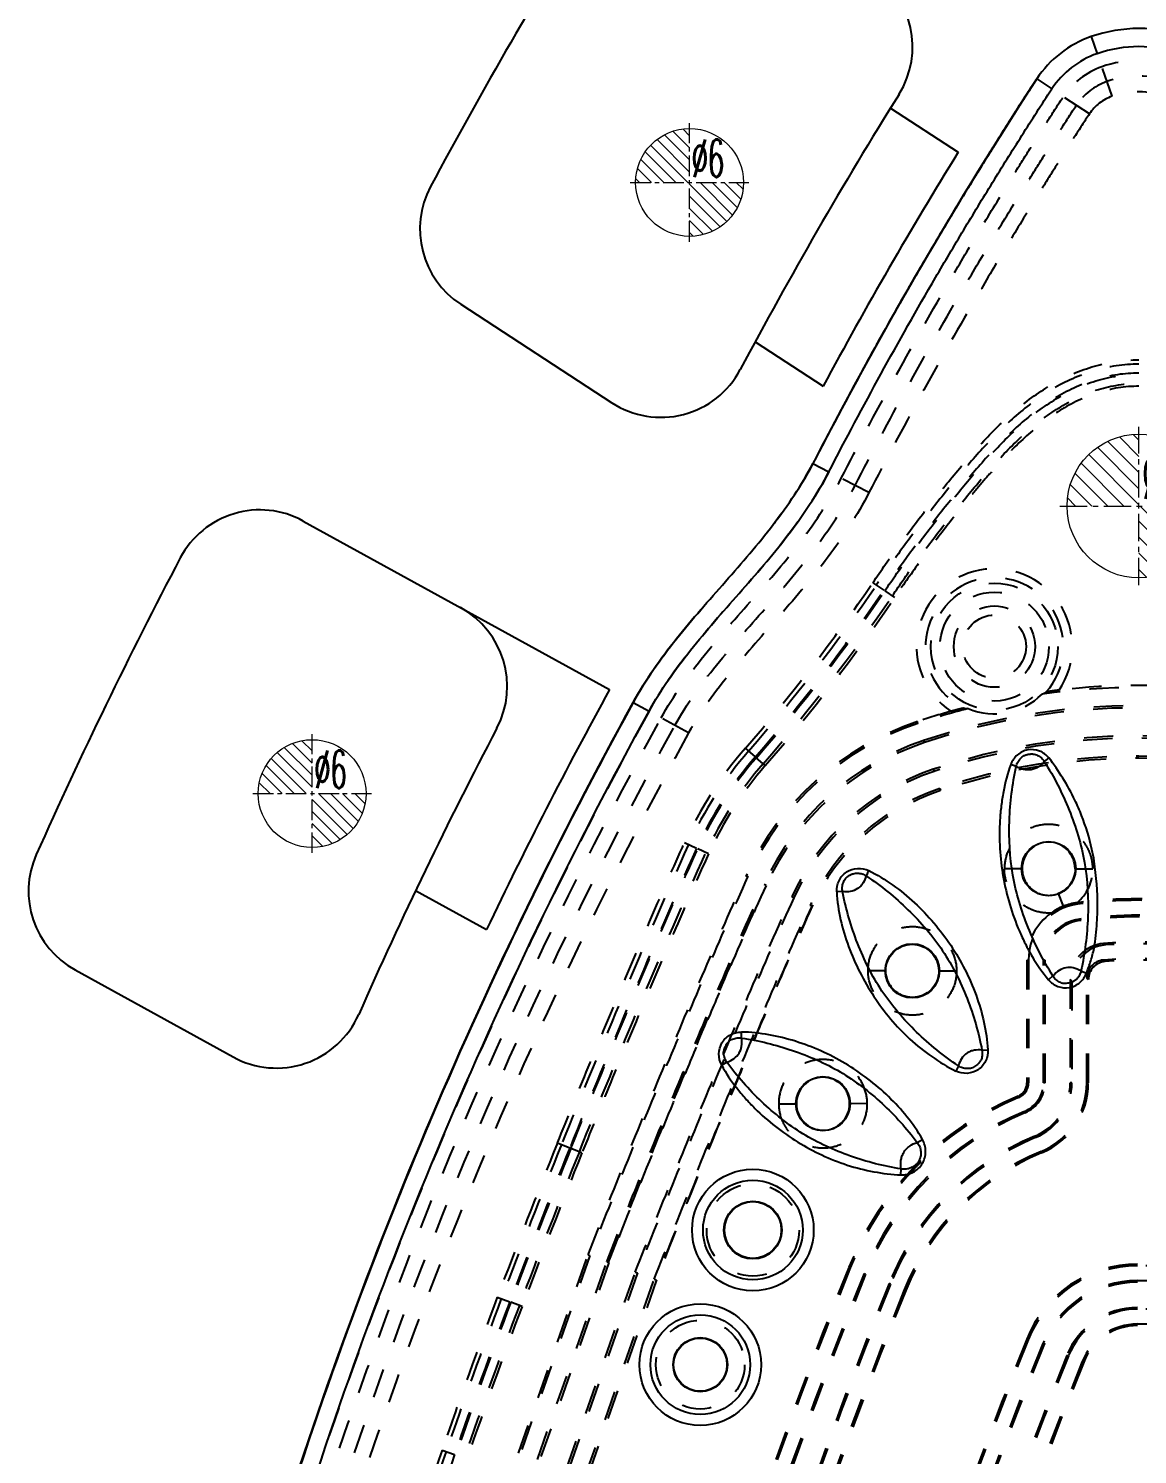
# Model space of a CAD drawing. Header units: millimetres. Extents: x 629 to 2024, y -4394 to 1386.
# Drawn here: x 1148 to 1209.7, y -380 to -300.7 of the extents above; entities that cross this region are included whole.
import ezdxf

# ---------------------------------------------------------------- set-up
doc = ezdxf.new("R2010")
doc.units = ezdxf.units.MM
doc.header["$LTSCALE"] = 16.335
doc.linetypes.add('CENTER', pattern=[0.6, 0.375, -0.075, 0.075, -0.075])
doc.linetypes.add('HIDDEN', pattern=[0.2, 0.1, -0.1])
doc.layers.get('0').update_dxf_attribs({"linetype": 'CONTINUOUS'})
doc.layers.add('DEFAULT_2', color=8, linetype='HIDDEN')
doc.layers.add('epin', color=13, linetype='CONTINUOUS', lineweight=9)
doc.styles.add('TXT05', font='txt.shx', dxfattribs={"width": 0.5, "bigfont": 'gbcbig.shx'})

# ---------------------------------------------------------------- blocks, each defined once
blk = doc.blocks.new('epin_ejp_6')
at = {"layer": 'epin'}
h = blk.add_hatch(dxfattribs=at)
h.set_pattern_fill('_ANSI31', color=123, scale=0.15, angle=90, style=0)
h.set_pattern_definition([(135, (735.3002, 266.8078), (-0.3367596, -0.3367596), [])])
h.paths.add_polyline_path([(0, 3, 0.414214), (-3, 0), (0, 0)])
h.paths.add_polyline_path([(3, 0), (0, 0), (0, -3, 0.414214)])
at = {"layer": 'epin', "color": 1, "linetype": 'CENTER', "ltscale": 0.186593}
for p, q in [((0, -3.3), (0, 3.3)), ((-3.3, 0), (3.3, 0))]:
    blk.add_line(p, q, dxfattribs=at)
at = {"layer": 'epin'}
blk.add_circle((0, 0), 3, dxfattribs=at)
at = {"layer": 'epin', "color": 6, "style": 'TXT05', "width": 0.5}
blk.add_text('%%c6', height=2.1, dxfattribs=at).set_placement((0.12, 0.3))
blk = doc.blocks.new('epin_ejp_8')
at = {"layer": 'epin'}
h = blk.add_hatch(dxfattribs=at)
h.set_pattern_fill('_ANSI31', color=123, scale=0.2, angle=90, style=0)
h.set_pattern_definition([(135, (-705.7219, 490.0809), (-0.4490128, -0.4490128), [])])
h.paths.add_polyline_path([(0, 4, 0.414214), (-4, 0), (0, 0)])
h.paths.add_polyline_path([(4, 0), (0, 0), (0, -4, 0.414214)])
at = {"layer": 'epin', "color": 1, "linetype": 'CENTER', "ltscale": 0.248791}
for p, q in [((0, -4.4), (0, 4.4)), ((-4.4, 0), (4.4, 0))]:
    blk.add_line(p, q, dxfattribs=at)
at = {"layer": 'epin'}
blk.add_circle((0, 0), 4, dxfattribs=at)
at = {"layer": 'epin', "color": 6, "style": 'TXT05', "width": 0.5}
blk.add_text('%%c8', height=2.8, dxfattribs=at).set_placement((0.16, 0.4))
blk = doc.blocks.new('2')
at = {"layer": 'epin'}
for name, p in [('epin_ejp_6', (1184.806, -309.225)), ('epin_ejp_8', (1209.806, -327.225)), ('epin_ejp_6', (1163.806, -343.225))]:
    blk.add_blockref(name, p, dxfattribs=at)

msp = doc.modelspace()

# ---------------------------------------------------------------- linework, layer by layer
at = {"color": 7, "linetype": 'Continuous'}
for p, q in [((1207.146, -301.113), (1207.478, -302.061)), ((1204.12, -303.464), (1204.957, -304.021)), ((1194.934, -318.743), (1194.916, -318.775)), ((1191.661, -324.865), (1192.554, -325.327)), ((1181.666, -338.159), (1182.548, -338.642)), ((1202.981, -341.717), (1202.675, -341.604)), ((1204.792, -341.233), (1204.542, -341.443)), ((1203.311, -347.405), (1203.274, -347.405)), ((1206.252, -347.405), (1206.289, -347.405)), ((1193.32, -348.68), (1192.992, -348.698)), ((1195.723, -353.087), (1195.689, -353.087)), ((1198.67, -353.087), (1198.704, -353.087)), ((1205.021, -353.367), (1204.771, -353.577)), ((1206.582, -353.094), (1206.888, -353.207)), ((1187.697, -356.826), (1187.7, -356.493)), ((1201.073, -357.494), (1201.402, -357.477)), ((1186.884, -358.175), (1186.591, -358.333)), ((1199.761, -358.367), (1199.618, -358.663)), ((1190.749, -360.477), (1190.72, -360.477)), ((1193.705, -360.477), (1193.735, -360.477)), ((1197.466, -362.627), (1197.758, -362.462)), ((1196.564, -364.443), (1196.574, -364.108))]:
    msp.add_line(p, q, dxfattribs=at)
for p, q in [((1195.98, -305.088), (1199.751, -307.546)), ((1172.07, -315.999), (1180.481, -321.48)), ((1188.455, -318.088), (1192.238, -320.554)), ((1163.307, -328.059), (1180.352, -337.436)), ((1169.56, -348.619), (1173.51, -350.792)), ((1150.618, -353.036), (1159.412, -357.874))]:
    msp.add_line(p, q)
for centre, radius in [((1204.781, -347.405), 1.508), ((1197.197, -353.087), 1.508), ((1192.227, -360.477), 1.508), ((1188.326, -367.507), 3.383), ((1188.326, -367.507), 2.773), ((1188.326, -367.507), 1.608), ((1188.326, -367.507), 1.581), ((1185.4, -374.996), 3.383), ((1185.4, -374.996), 2.773), ((1185.4, -374.996), 1.508), ((1185.4, -374.996), 1.482)]:
    msp.add_circle(centre, radius, dxfattribs=at)
for centre, radius, start, end in [((1410.243, -437.789), 272.028, 147.98168, 151.84998), ((1192.215, -301.674), 5, 328.02343, 56.90878), ((1410.243, -437.789), 246.028, 146.90878, 152.5953), ((1410.243, -437.789), 252.028, 148.02343, 152.04273), ((1410.243, -437.789), 247.528, 148.25253, 151.73018), ((1174.8, -311.81), 5, 151.84998, 236.90878), ((1183.211, -317.291), 5, 236.90878, 332.04273), ((1160.897, -332.44), 5, 61.18495, 152.22961), ((1403.555, -460.219), 279.245, 152.22961, 155.9958), ((1169.66, -337.261), 5, 332.26915, 61.18495), ((1403.555, -460.219), 254.745, 151.18495, 154.56061), ((1403.555, -460.219), 253.245, 151.18495, 162.80144), ((1403.555, -460.219), 259.245, 152.26915, 156.17831), ((1153.028, -348.655), 5, 155.9958, 241.18495), ((1161.822, -353.493), 5, 241.18495, 336.17831)]:
    msp.add_arc(centre, radius, start, end)
for centre, radius, start, end in [((1209.806, -308.7), 8.04, 70.67469, 109.32531), ((1209.141, -306.803), 6.03, 109.32531, 146.38018), ((1209.141, -306.803), 5.025, 109.32531, 146.38018), ((1209.806, -308.7), 7.035, 70.67469, 109.32531), ((1423.538, -445.991), 261.646, 148.21564, 149.14314), ((1419.658, -443.629), 257.104, 148.20765, 149.15154), ((1409.033, -437.256), 244.714, 149.15707, 149.5397), ((1408.583, -436.99), 244.191, 149.15647, 149.53992), ((1403.853, -434.207), 238.704, 149.53985, 151.07963), ((1404.093, -434.355), 238.986, 149.53878, 150.30288), ((1403.752, -434.155), 238.59, 149.53211, 150.29859), ((1402.956, -433.699), 237.673, 150.30442, 151.0823), ((1403.702, -434.124), 238.531, 150.44936, 151.07163), ((1403.613, -434.074), 238.429, 150.29887, 150.44933), ((1417.149, -441.458), 253.848, 151.09833, 152.65778), ((1412.895, -439.186), 249.025, 151.08311, 152.67275), ((1412.827, -439.148), 248.948, 151.08396, 152.67328), ((1410.338, -463.608), 260.823, 151.25086, 155.0683), ((1401.327, -459.474), 250.907, 156.75626, 158.96001), ((1396.706, -457.714), 245.962, 158.95608, 162.88711)]:
    msp.add_arc(centre, radius, start, end, dxfattribs=at)
for points, knots in [([(1201.129, -308.176), (1201.564, -307.474), (1202.276, -306.336), (1203.273, -304.77), (1203.83, -303.9), (1204.12, -303.464)], [0, 0, 0, 0, 0.444625, 0.722312, 1, 1, 1, 1]), ([(1204.12, -303.464), (1203.892, -303.807), (1202.857, -305.415), (1201.873, -306.975), (1201.129, -308.176)], [0, 0, 0, 0, 0.216188, 1, 1, 1, 1]), ([(1204.12, -303.464), (1203.83, -303.9), (1203.273, -304.77), (1202.277, -306.336), (1201.565, -307.473), (1201.13, -308.175)], [0, 0, 0, 0, 0.277723, 0.555446, 1, 1, 1, 1]), ([(1192.554, -325.327), (1193.499, -323.501), (1195.429, -319.871), (1197.959, -315.398), (1200.052, -311.859), (1201.388, -309.664), (1202.472, -307.917), (1203.292, -306.612), (1204.119, -305.312), (1204.673, -304.448), (1204.957, -304.021)], [0, 0, 0, 0, 0.250041, 0.500056, 0.62507, 0.750093, 0.812606, 0.875128, 0.937653, 1, 1, 1, 1]), ([(1182.548, -338.642), (1183.207, -337.441), (1184.817, -335.185), (1187.574, -332.083), (1190.327, -328.921), (1191.906, -326.578), (1192.554, -325.327)], [0, 0, 0, 0, 0.246346, 0.495335, 0.746587, 1, 1, 1, 1]), ([(1185.427, -332.998), (1184.969, -333.528), (1183.609, -335.143), (1182.36, -336.895), (1181.666, -338.159)], [0, 0, 0, 0, 0.333161, 1, 1, 1, 1]), ([(1162.594, -385.634), (1165.1, -377.492), (1170.976, -361.46), (1178.451, -346.113), (1182.548, -338.642)], [0, 0, 0, 0, 0.499978, 1, 1, 1, 1]), ([(1204.792, -341.233), (1204.653, -341.068), (1204.285, -340.807), (1203.613, -340.731), (1203.006, -341.032), (1202.749, -341.402), (1202.675, -341.604)], [0, 0, 0, 0, 0.250167, 0.500073, 0.749967, 1, 1, 1, 1]), ([(1202.981, -341.717), (1202.997, -341.633), (1203.053, -341.467), (1203.186, -341.296), (1203.313, -341.181), (1203.403, -341.121), (1203.481, -341.084), (1203.542, -341.064), (1203.603, -341.046), (1203.644, -341.032), (1203.665, -341.028)], [0, 0, 0, 0, 0.249508, 0.499238, 0.624504, 0.749988, 0.812543, 0.874937, 0.937506, 1, 1, 1, 1]), ([(1203.665, -341.028), (1203.686, -341.024), (1203.729, -341.025), (1203.793, -341.019), (1203.857, -341.018), (1203.943, -341.026), (1204.048, -341.052), (1204.206, -341.117), (1204.39, -341.233), (1204.499, -341.369), (1204.542, -341.443)], [0, 0, 0, 0, 0.062495, 0.125062, 0.187448, 0.25001, 0.375494, 0.500756, 0.750496, 1, 1, 1, 1]), ([(1202.675, -341.604), (1202.493, -342.098), (1202.292, -342.867), (1202.136, -343.91), (1202.041, -344.96), (1202.04, -346.28), (1202.223, -347.853), (1202.585, -349.395), (1203.035, -350.636), (1203.48, -351.592), (1203.982, -352.519), (1204.432, -353.175), (1204.771, -353.577)], [0, 0, 0, 0, 0.124892, 0.187535, 0.250101, 0.37502, 0.500001, 0.624981, 0.749899, 0.812465, 0.875108, 1, 1, 1, 1]), ([(1205.021, -353.367), (1204.477, -352.515), (1203.561, -350.699), (1202.661, -347.777), (1202.515, -344.722), (1202.76, -342.703), (1202.981, -341.717)], [0, 0, 0, 0, 0.24994, 0.500001, 0.75006, 1, 1, 1, 1]), ([(1204.542, -341.443), (1204.449, -341.551), (1204.29, -341.703), (1204.034, -341.844), (1203.749, -341.927), (1203.373, -341.907), (1203.105, -341.787), (1202.981, -341.717)], [0, 0, 0, 0, 0.246065, 0.372484, 0.500618, 0.75394, 1, 1, 1, 1]), ([(1204.542, -341.443), (1205.085, -342.296), (1206.001, -344.111), (1206.902, -347.034), (1207.048, -350.089), (1206.803, -352.107), (1206.582, -353.094)], [0, 0, 0, 0, 0.24994, 0.500002, 0.750059, 1, 1, 1, 1]), ([(1206.613, -344.437), (1206.502, -344.15), (1206.193, -343.443), (1205.598, -342.362), (1205.071, -341.601), (1204.792, -341.233)], [0, 0, 0, 0, 0.250029, 0.625012, 1, 1, 1, 1]), ([(1207.315, -346.984), (1207.281, -346.766), (1207.119, -345.899), (1206.852, -345.054), (1206.613, -344.437)], [0, 0, 0, 0, 0.250158, 1, 1, 1, 1]), ([(1206.252, -347.405), (1206.252, -347.213), (1206.175, -346.826), (1205.849, -346.334), (1205.359, -346.003), (1204.78, -345.885), (1204.2, -346.001), (1203.711, -346.332), (1203.385, -346.825), (1203.31, -347.213), (1203.311, -347.405)], [0, 0, 0, 0, 0.124985, 0.249932, 0.374913, 0.49992, 0.624908, 0.749909, 0.874932, 1, 1, 1, 1]), ([(1192.992, -348.698), (1192.981, -348.484), (1193.07, -348.046), (1193.502, -347.532), (1194.144, -347.331), (1194.583, -347.418), (1194.775, -347.511)], [0, 0, 0, 0, 0.250044, 0.500068, 0.750051, 1, 1, 1, 1]), ([(1203.311, -347.405), (1203.311, -347.642), (1203.429, -348.122), (1203.918, -348.674), (1204.607, -348.936), (1205.098, -348.872), (1205.319, -348.785)], [0, 0, 0, 0, 0.250014, 0.499972, 0.749901, 1, 1, 1, 1]), ([(1206.252, -347.405), (1206.253, -347.552), (1206.209, -347.848), (1206.017, -348.252), (1205.714, -348.582), (1205.455, -348.732), (1205.319, -348.786)], [0, 0, 0, 0, 0.249963, 0.499987, 0.750012, 1, 1, 1, 1]), ([(1207.47, -350.399), (1207.491, -350.114), (1207.534, -348.973), (1207.437, -347.831), (1207.315, -346.984)], [0, 0, 0, 0, 0.250148, 1, 1, 1, 1]), ([(1193.32, -348.68), (1193.311, -348.639), (1193.3, -348.554), (1193.296, -348.426), (1193.315, -348.299), (1193.359, -348.179), (1193.412, -348.063), (1193.479, -347.954), (1193.556, -347.879), (1193.619, -347.822), (1193.652, -347.794), (1193.671, -347.784)], [0, 0, 0, 0, 0.124896, 0.250135, 0.374798, 0.500009, 0.624998, 0.74995, 0.874886, 0.937457, 1, 1, 1, 1]), ([(1194.632, -347.807), (1194.591, -347.943), (1194.506, -348.144), (1194.33, -348.375), (1194.103, -348.564), (1193.754, -348.697), (1193.461, -348.695), (1193.32, -348.68)], [0, 0, 0, 0, 0.245992, 0.372431, 0.500614, 0.754014, 1, 1, 1, 1]), ([(1193.671, -347.784), (1193.689, -347.774), (1193.728, -347.757), (1193.784, -347.726), (1193.841, -347.698), (1193.922, -347.672), (1194.027, -347.653), (1194.197, -347.648), (1194.409, -347.68), (1194.563, -347.759), (1194.632, -347.807)], [0, 0, 0, 0, 0.062481, 0.125017, 0.18742, 0.249982, 0.375462, 0.500775, 0.750449, 1, 1, 1, 1]), ([(1194.775, -347.511), (1194.763, -347.536), (1194.715, -347.635), (1194.667, -347.733), (1194.632, -347.807)], [0, 0, 0, 0, 0.25438, 1, 1, 1, 1]), ([(1194.632, -347.807), (1195.463, -348.355), (1197.015, -349.621), (1198.99, -351.895), (1200.324, -354.595), (1200.89, -356.516), (1201.073, -357.494)], [0, 0, 0, 0, 0.249938, 0.5, 0.75006, 1, 1, 1, 1]), ([(1194.775, -347.511), (1195.241, -347.739), (1196.133, -348.282), (1197.741, -349.601), (1199.434, -351.601), (1200.86, -354.391), (1201.332, -356.443), (1201.402, -357.477)], [0, 0, 0, 0, 0.125106, 0.250417, 0.500283, 0.750181, 1, 1, 1, 1]), ([(1192.992, -348.698), (1193.015, -349.216), (1193.169, -350.25), (1193.624, -351.744), (1194.255, -353.173), (1195.035, -354.524), (1195.966, -355.779), (1197.402, -357.282), (1198.695, -358.19), (1199.618, -358.663)], [0, 0, 0, 0, 0.12499, 0.250166, 0.375189, 0.500261, 0.625306, 0.750382, 1, 1, 1, 1]), ([(1199.761, -358.367), (1198.93, -357.819), (1197.378, -356.553), (1195.403, -354.28), (1194.069, -351.58), (1193.503, -349.659), (1193.32, -348.68)], [0, 0, 0, 0, 0.249938, 0.499997, 0.75006, 1, 1, 1, 1]), ([(1206.888, -353.207), (1206.973, -352.982), (1207.14, -352.531), (1207.319, -351.832), (1207.418, -351.117), (1207.451, -350.638), (1207.47, -350.399)], [0, 0, 0, 0, 0.250005, 0.499998, 0.750002, 1, 1, 1, 1]), ([(1195.723, -353.087), (1195.722, -352.895), (1195.795, -352.507), (1196.121, -352.014), (1196.612, -351.684), (1197.192, -351.571), (1197.77, -351.688), (1198.18, -351.964), (1198.425, -352.263), (1198.609, -352.603), (1198.669, -352.895), (1198.67, -353.087)], [0, 0, 0, 0, 0.12493, 0.249836, 0.374704, 0.499633, 0.624542, 0.749473, 0.812222, 0.87501, 1, 1, 1, 1]), ([(1206.582, -353.094), (1206.447, -353.018), (1206.176, -352.901), (1205.74, -352.881), (1205.337, -353.048), (1205.122, -353.25), (1205.021, -353.367)], [0, 0, 0, 0, 0.267416, 0.499999, 0.732584, 1, 1, 1, 1]), ([(1198.67, -353.087), (1198.672, -353.279), (1198.598, -353.668), (1198.272, -354.16), (1197.782, -354.49), (1197.202, -354.604), (1196.623, -354.486), (1196.213, -354.211), (1195.968, -353.912), (1195.784, -353.571), (1195.724, -353.279), (1195.723, -353.087)], [0, 0, 0, 0, 0.124928, 0.249834, 0.374702, 0.499631, 0.624539, 0.749473, 0.812221, 0.875009, 1, 1, 1, 1]), ([(1204.771, -353.577), (1204.843, -353.658), (1205.003, -353.808), (1205.386, -354.016), (1205.95, -354.079), (1206.458, -353.827), (1206.749, -353.503), (1206.849, -353.308), (1206.888, -353.207)], [0, 0, 0, 0, 0.125574, 0.251057, 0.500053, 0.748994, 0.874469, 1, 1, 1, 1]), ([(1206.582, -353.094), (1206.565, -353.178), (1206.518, -353.3), (1206.431, -353.449), (1206.366, -353.535), (1206.301, -353.592), (1206.246, -353.625), (1206.19, -353.656), (1206.136, -353.691), (1206.079, -353.722), (1205.998, -353.75), (1205.892, -353.766), (1205.765, -353.786), (1205.636, -353.797), (1205.508, -353.768), (1205.394, -353.709), (1205.283, -353.644), (1205.176, -353.573), (1205.087, -353.478), (1205.041, -353.405), (1205.021, -353.367)], [0, 0, 0, 0, 0.124554, 0.187875, 0.250691, 0.281627, 0.312713, 0.344116, 0.375524, 0.406615, 0.437587, 0.500351, 0.562731, 0.625403, 0.687492, 0.750125, 0.812503, 0.874963, 0.937381, 1, 1, 1, 1]), ([(1186.591, -358.333), (1186.49, -358.144), (1186.381, -357.708), (1186.555, -357.058), (1186.97, -356.674), (1187.375, -356.519), (1187.592, -356.494), (1187.7, -356.493)], [0, 0, 0, 0, 0.249563, 0.499024, 0.748494, 0.874258, 1, 1, 1, 1]), ([(1186.884, -358.175), (1186.833, -358.107), (1186.773, -357.992), (1186.719, -357.831), (1186.696, -357.726), (1186.696, -357.641), (1186.707, -357.578), (1186.721, -357.516), (1186.732, -357.453), (1186.746, -357.391), (1186.777, -357.312), (1186.833, -357.222), (1186.901, -357.114), (1186.977, -357.011), (1187.081, -356.934), (1187.199, -356.886), (1187.32, -356.845), (1187.443, -356.81), (1187.571, -356.805), (1187.655, -356.817), (1187.697, -356.826)], [0, 0, 0, 0, 0.124549, 0.187845, 0.250714, 0.281664, 0.312731, 0.344123, 0.375527, 0.40666, 0.437653, 0.500343, 0.562734, 0.625388, 0.687507, 0.750121, 0.812505, 0.874962, 0.937388, 1, 1, 1, 1]), ([(1186.884, -358.175), (1187.028, -358.122), (1187.29, -357.994), (1187.588, -357.68), (1187.727, -357.27), (1187.718, -356.978), (1187.697, -356.826)], [0, 0, 0, 0, 0.266984, 0.499999, 0.733015, 1, 1, 1, 1]), ([(1187.697, -356.826), (1188.658, -356.965), (1190.554, -357.434), (1193.247, -358.607), (1195.57, -360.405), (1196.887, -361.848), (1197.466, -362.627)], [0, 0, 0, 0, 0.249933, 0.5, 0.750055, 1, 1, 1, 1]), ([(1197.758, -362.462), (1197.509, -362.021), (1196.927, -361.184), (1195.895, -360.063), (1194.74, -359.069), (1193.477, -358.217), (1192.124, -357.515), (1190.698, -356.977), (1189.22, -356.607), (1188.206, -356.498), (1187.7, -356.493)], [0, 0, 0, 0, 0.124917, 0.250077, 0.375018, 0.500004, 0.624988, 0.749924, 0.875093, 1, 1, 1, 1]), ([(1201.402, -357.477), (1201.413, -357.69), (1201.324, -358.129), (1200.891, -358.643), (1200.249, -358.843), (1199.81, -358.756), (1199.618, -358.663)], [0, 0, 0, 0, 0.250048, 0.500064, 0.750055, 1, 1, 1, 1]), ([(1201.073, -357.494), (1200.932, -357.48), (1200.714, -357.48), (1200.433, -357.554), (1200.17, -357.69), (1199.913, -357.961), (1199.802, -358.231), (1199.761, -358.367)], [0, 0, 0, 0, 0.245986, 0.372428, 0.500613, 0.754012, 1, 1, 1, 1]), ([(1201.073, -357.494), (1201.09, -357.577), (1201.095, -357.706), (1201.075, -357.875), (1201.051, -357.98), (1201.014, -358.057), (1200.978, -358.109), (1200.938, -358.159), (1200.901, -358.211), (1200.863, -358.262), (1200.801, -358.32), (1200.71, -358.377), (1200.604, -358.446), (1200.491, -358.507), (1200.364, -358.532), (1200.236, -358.525), (1200.11, -358.511), (1199.984, -358.49), (1199.866, -358.44), (1199.795, -358.393), (1199.761, -358.367)], [0, 0, 0, 0, 0.124532, 0.187852, 0.25075, 0.281689, 0.312741, 0.344134, 0.375556, 0.406687, 0.437642, 0.500354, 0.562745, 0.62539, 0.687511, 0.750124, 0.812506, 0.874961, 0.937386, 1, 1, 1, 1]), ([(1186.591, -358.333), (1186.828, -358.78), (1187.256, -359.415), (1187.91, -360.19), (1188.607, -360.927), (1189.559, -361.768), (1190.811, -362.635), (1192.154, -363.356), (1193.571, -363.919), (1195.049, -364.294), (1196.058, -364.414), (1196.564, -364.443)], [0, 0, 0, 0, 0.124888, 0.187536, 0.250094, 0.375001, 0.499959, 0.625002, 0.749994, 0.87502, 1, 1, 1, 1]), ([(1196.574, -364.108), (1195.614, -363.959), (1193.724, -363.466), (1191.049, -362.253), (1188.755, -360.418), (1187.455, -358.96), (1186.884, -358.175)], [0, 0, 0, 0, 0.249943, 0.5, 0.750067, 1, 1, 1, 1]), ([(1193.705, -360.477), (1193.704, -360.285), (1193.644, -359.993), (1193.459, -359.654), (1193.212, -359.356), (1192.801, -359.082), (1192.222, -358.966), (1191.642, -359.079), (1191.15, -359.406), (1190.822, -359.897), (1190.747, -360.285), (1190.749, -360.477)], [0, 0, 0, 0, 0.124933, 0.187705, 0.250465, 0.375454, 0.500411, 0.625268, 0.75013, 0.875035, 1, 1, 1, 1]), ([(1190.749, -360.477), (1190.75, -360.669), (1190.81, -360.961), (1190.995, -361.301), (1191.242, -361.599), (1191.653, -361.872), (1192.231, -361.989), (1192.811, -361.876), (1193.304, -361.549), (1193.632, -361.058), (1193.707, -360.669), (1193.705, -360.477)], [0, 0, 0, 0, 0.124925, 0.187697, 0.250431, 0.375339, 0.500295, 0.62522, 0.750131, 0.875046, 1, 1, 1, 1]), ([(1196.564, -364.443), (1196.797, -364.45), (1197.272, -364.339), (1197.814, -363.846), (1197.997, -363.136), (1197.873, -362.664), (1197.758, -362.462)], [0, 0, 0, 0, 0.250067, 0.499977, 0.749955, 1, 1, 1, 1]), ([(1196.574, -364.108), (1196.552, -363.954), (1196.543, -363.715), (1196.611, -363.404), (1196.747, -363.111), (1197.03, -362.816), (1197.32, -362.679), (1197.466, -362.627)], [0, 0, 0, 0, 0.245833, 0.372322, 0.500619, 0.754172, 1, 1, 1, 1]), ([(1197.466, -362.627), (1197.495, -362.664), (1197.547, -362.742), (1197.613, -362.867), (1197.654, -363.003), (1197.668, -363.143), (1197.671, -363.284), (1197.658, -363.401), (1197.631, -363.491), (1197.606, -363.557), (1197.578, -363.621), (1197.559, -363.666), (1197.544, -363.684)], [0, 0, 0, 0, 0.124913, 0.250122, 0.374829, 0.499996, 0.624963, 0.749916, 0.812454, 0.874914, 0.937458, 1, 1, 1, 1]), ([(1197.544, -363.684), (1197.534, -363.704), (1197.505, -363.742), (1197.448, -363.816), (1197.334, -363.936), (1197.168, -364.028), (1196.994, -364.097), (1196.855, -364.125), (1196.714, -364.126), (1196.62, -364.116), (1196.574, -364.108)], [0, 0, 0, 0, 0.062573, 0.125169, 0.250196, 0.499653, 0.624846, 0.749717, 0.874975, 1, 1, 1, 1])]:
    msp.add_open_spline(points, degree=3, knots=knots, dxfattribs=at)
for points in [[(1181.666, -338.159), (1182.36, -336.894), (1184.029, -334.558), (1186.819, -331.42), (1189.529, -328.306), (1191.045, -326.054), (1191.661, -324.865)], [(1161.633, -385.339), (1164.15, -377.16), (1170.049, -361.066), (1177.553, -345.66), (1181.666, -338.159)]]:
    msp.add_open_spline(points, degree=3, dxfattribs=at)
at = {"layer": 'DEFAULT_2', "color": 8, "linetype": 'HIDDEN'}
for p, q in [((1208.31, -304.432), (1207.734, -302.789)), ((1207.049, -305.412), (1205.6, -304.448)), ((1194.785, -326.482), (1193.239, -325.682)), ((1189.556, -328.134), (1189.521, -328.179)), ((1194.996, -331.496), (1195.608, -331.913)), ((1195.664, -331.951), (1196.211, -332.323)), ((1184.751, -339.85), (1183.224, -339.013)), ((1197.51, -339.32), (1197.477, -339.221)), ((1197.868, -340.39), (1197.829, -340.273)), ((1188.468, -341.187), (1187.909, -340.702)), ((1189.018, -341.665), (1188.519, -341.232)), ((1198.365, -341.872), (1198.404, -341.989)), ((1198.723, -342.942), (1198.762, -343.058)), ((1185.199, -346.27), (1184.525, -345.963)), ((1185.862, -346.573), (1185.261, -346.299)), ((1206.289, -347.405), (1207.24, -347.403)), ((1188.035, -347.864), (1187.939, -347.82)), ((1189.062, -348.33), (1188.95, -348.279)), ((1190.597, -349.028), (1190.486, -348.977)), ((1205.319, -348.786), (1205.598, -349.492)), ((1191.624, -349.494), (1191.512, -349.443)), ((1206.5, -350.203), (1206.511, -350.29)), ((1203.575, -352.483), (1203.663, -352.483)), ((1203.575, -352.483), (1203.575, -359.314)), ((1203.663, -352.483), (1203.663, -359.314)), ((1204.493, -352.483), (1204.58, -352.483)), ((1204.493, -359.314), (1204.493, -352.483)), ((1204.58, -359.314), (1204.58, -352.483)), ((1207.825, -352.487), (1207.916, -352.568)), ((1195.723, -353.087), (1194.736, -353.094)), ((1198.67, -353.087), (1199.658, -353.08)), ((1206.075, -353.649), (1205.987, -353.568)), ((1205.987, -353.568), (1205.987, -359.314)), ((1206.075, -353.65), (1206.075, -359.314)), ((1206.992, -353.569), (1206.905, -353.488)), ((1206.905, -359.314), (1206.905, -353.488)), ((1206.992, -359.314), (1206.992, -353.569)), ((1203.663, -359.314), (1203.575, -359.314)), ((1204.58, -359.314), (1204.493, -359.314)), ((1206.075, -359.314), (1205.987, -359.314)), ((1206.992, -359.314), (1206.905, -359.314)), ((1203.114, -360.137), (1203.08, -360.056)), ((1189.762, -360.484), (1190.749, -360.477)), ((1194.692, -360.471), (1193.705, -360.477)), ((1203.432, -360.903), (1203.466, -360.984)), ((1204.04, -362.365), (1204.006, -362.283)), ((1177.457, -362.659), (1178.143, -362.936)), ((1178.82, -363.208), (1178.206, -362.961)), ((1204.358, -363.13), (1204.392, -363.211)), ((1172.05, -389.168), (1179.163, -368.881)), ((1179.163, -368.882), (1179.262, -368.916)), ((1179.262, -368.917), (1172.15, -389.201)), ((1173.105, -389.513), (1180.205, -369.266)), ((1180.32, -369.308), (1173.222, -389.552)), ((1180.204, -369.267), (1180.303, -369.302)), ((1180.303, -369.302), (1180.32, -369.308)), ((1193.746, -369.614), (1193.665, -369.581)), ((1211.817, -369.491), (1209.724, -369.491)), ((1174.708, -390.038), (1181.786, -369.851)), ((1181.902, -369.893), (1174.825, -390.076)), ((1175.78, -390.388), (1182.844, -370.242)), ((1182.96, -370.284), (1175.897, -390.427)), ((1181.786, -369.852), (1181.902, -369.892)), ((1182.844, -370.243), (1182.943, -370.278)), ((1182.943, -370.278), (1182.96, -370.284)), ((1194.515, -369.925), (1194.597, -369.957)), ((1195.982, -370.517), (1195.901, -370.484)), ((1209.724, -370.321), (1211.817, -370.321)), ((1174.109, -371.233), (1174.802, -371.494)), ((1196.752, -370.828), (1196.833, -370.861)), ((1175.484, -371.751), (1174.866, -371.518)), ((1211.817, -371.903), (1209.724, -371.903)), ((1209.724, -372.733), (1211.817, -372.733)), ((1203.643, -373.61), (1203.562, -373.577)), ((1204.412, -373.92), (1204.494, -373.952)), ((1205.881, -374.51), (1205.799, -374.477)), ((1206.65, -374.82), (1206.732, -374.852)), ((1171.032, -379.752), (1171.732, -379.992))]:
    msp.add_line(p, q, dxfattribs=at)
for centre, radius in [((1201.766, -335.046), 3.534), ((1201.766, -335.046), 3.032), ((1201.766, -335.046), 2.261), ((1201.766, -335.046), 1.759), ((1188.326, -367.507), 2.569), ((1185.4, -374.996), 2.469)]:
    msp.add_circle(centre, radius, dxfattribs=at)
for centre, radius, start, end in [((1209.141, -306.803), 4.253, 109.32531, 146.38087), ((1209.806, -308.7), 6.263, 70.67469, 109.32531), ((1209.141, -306.803), 3.383, 109.32531, 146.38127), ((1209.806, -308.7), 5.393, 70.67469, 109.32531), ((1209.141, -306.803), 2.513, 109.32531, 146.38018), ((1209.806, -308.7), 4.522, 70.67469, 109.32531), ((1418.048, -442.651), 255.22, 148.20369, 149.19345), ((1408.556, -436.979), 244.162, 149.19591, 149.53241), ((1201.766, -335.046), 4.336, 326.07584, 236.11576), ((1113.357, -275.976), 98.729, 319.03533, 325.78127), ((1201.766, -335.046), 3.834, 318.78783, 243.40377), ((1113.357, -275.976), 98.968, 319.03533, 325.78127), ((1113.357, -275.976), 99.469, 319.03533, 325.78127), ((1113.357, -275.976), 99.538, 319.03533, 325.78127), ((1113.357, -275.976), 100.04, 319.03533, 325.78127), ((1113.357, -275.976), 100.198, 319.03533, 325.78127), ((1201.766, -335.046), 3.746, 247.16557, 315.02603), ((1209.806, -376.042), 38.726, 81.99901, 98.00099), ((1200.467, -329.777), 8.847, 296.51043, 298.22022), ((1209.806, -376.042), 38.831, 83.43146, 96.56854), ((1209.806, -376.042), 38.831, 105.62306, 108.51331), ((1209.806, -376.042), 38.726, 104.19061, 108.51331), ((1209.806, -376.042), 37.721, 71.48706, 108.51331), ((1209.806, -376.042), 37.598, 71.48706, 108.51331), ((1200.989, -329.574), 8.949, 263.97796, 265.66831), ((1202.584, -354.473), 16.085, 108.51331, 155.56827), ((1202.584, -354.473), 15.979, 108.51331, 155.56827), ((1202.584, -354.473), 14.975, 108.51331, 155.56827), ((1209.806, -376.042), 36.035, 71.48706, 108.51331), ((1209.806, -376.042), 35.912, 71.48706, 108.51331), ((1204.424, -355.04), 21.871, 139.03533, 155.4787), ((1204.424, -355.04), 21.632, 139.03533, 155.4787), ((1202.584, -354.473), 14.852, 108.51331, 155.56827), ((1204.424, -355.04), 21.131, 139.03533, 155.4787), ((1204.424, -355.04), 21.062, 139.03533, 155.4787), ((1204.424, -355.04), 20.56, 139.03533, 155.4787), ((1204.424, -355.04), 20.401, 139.03533, 155.4787), ((1202.584, -354.473), 13.288, 108.51331, 155.56827), ((1209.806, -376.042), 34.907, 71.48706, 108.51331), ((1209.806, -376.042), 34.784, 71.48706, 108.51331), ((1202.584, -354.473), 13.165, 108.51331, 155.56827), ((1202.584, -354.473), 12.161, 108.51331, 155.56827), ((1202.584, -354.473), 12.038, 108.51331, 155.56827), ((1203.321, -550.289), 202.884, 90.00279, 90.2816), ((1204.768, -347.409), 2.472, 310.26741, 0.14238), ((1206.791, -352.483), 3.128, 97.29284, 180), ((1206.744, -352.365), 3.093, 97.03302, 126.23419), ((1209.806, -376.042), 26.967, 82.6692, 97.33067), ((1209.806, -376.042), 26.88, 82.70716, 97.29284), ((1206.791, -352.483), 3.216, 125.67, 180), ((1206.791, -352.483), 2.299, 97.29284, 180), ((1206.791, -352.483), 2.211, 97.29284, 180), ((1209.806, -376.042), 26.05, 82.70716, 97.29284), ((1209.806, -376.042), 25.962, 82.70716, 97.29284), ((1207.996, -353.568), 2.009, 94.59711, 180.00827), ((1208.084, -353.649), 2.009, 94.39052, 180.00835), ((1209.806, -376.042), 24.555, 85.39497, 94.60503), ((1209.806, -376.042), 24.468, 85.60147, 94.39853), ((1207.909, -353.488), 1.004, 94.79934, 180.00951), ((1207.997, -353.569), 1.004, 94.59427, 180.00961), ((1209.806, -376.042), 23.638, 85.19137, 94.80863), ((1209.806, -376.042), 23.55, 85.39634, 94.60366), ((1202.771, -359.314), 0.804, 292.57182, 360), ((1202.771, -359.314), 0.892, 292.57182, 0), ((1202.771, -359.314), 1.721, 292.57182, 0), ((1202.771, -359.314), 1.809, 292.57182, 360), ((1202.771, -359.314), 3.216, 292.57182, 360), ((1202.771, -359.314), 3.304, 292.57182, 0), ((1202.771, -359.314), 4.133, 292.57182, 0), ((1202.771, -359.314), 4.221, 292.57182, 360), ((1209.724, -376.04), 17.31, 112.57182, 158.08924), ((1209.724, -376.04), 17.222, 112.57182, 158.08974), ((1209.724, -376.04), 16.393, 112.57182, 158.09464), ((1209.724, -376.04), 16.305, 112.57182, 158.09518), ((1209.724, -376.04), 14.898, 112.57182, 158.10449), ((1209.724, -376.04), 14.81, 112.57182, 158.10512), ((1556.993, -515.782), 409.261, 158.02854, 159.31711), ((1556.984, -515.778), 409.012, 158.0285, 159.3171), ((1566.798, -519.61), 419.046, 158.04464, 159.30088), ((1566.796, -519.609), 418.976, 158.04464, 159.30089), ((1556.986, -515.779), 407.943, 158.02838, 159.31706), ((1557.001, -515.774), 407.796, 158.02978, 159.31843), ((1209.724, -376.04), 13.981, 112.57182, 158.11133), ((1209.724, -376.04), 13.893, 112.57182, 158.11202), ((1434.533, -467.417), 259.979, 157.89397, 171.43195), ((1434.533, -467.417), 259.892, 157.89393, 171.43195), ((1209.724, -376.04), 6.637, 90.00026, 158.21089), ((1209.724, -376.04), 6.549, 90.00028, 158.21304), ((1434.533, -467.417), 259.062, 157.89362, 171.43195), ((1434.533, -467.417), 258.974, 157.89358, 171.43195), ((1434.533, -467.417), 257.567, 157.89302, 171.43195), ((1209.724, -376.04), 5.719, 90.00044, 158.23578), ((1209.724, -376.04), 5.632, 90.00046, 158.23848), ((1478.97, -486.182), 325.812, 159.34084, 160.93374), ((1434.533, -467.417), 257.48, 157.89298, 171.43195), ((1434.533, -467.417), 256.65, 157.89264, 171.43195), ((1434.533, -467.417), 256.562, 157.8926, 171.43195), ((1464.021, -480.781), 309.681, 159.29995, 160.9745), ((1464.021, -480.781), 309.179, 159.2999, 160.97443), ((1463.943, -480.753), 309.028, 159.29967, 160.97467), ((1467.739, -482.137), 312.564, 159.30834, 160.96168), ((1467.739, -482.137), 312.406, 159.30832, 160.96163), ((1209.724, -376.04), 4.225, 90.00054, 158.29271), ((1209.724, -376.04), 4.137, 90.00056, 158.29699), ((1209.724, -376.04), 3.307, 90.00091, 158.34557), ((1209.724, -376.04), 3.22, 90.00096, 158.35179), ((1434.533, -467.417), 249.306, 157.88884, 171.43195), ((1434.533, -467.417), 249.219, 157.88879, 171.43195), ((1434.533, -467.417), 248.389, 157.88823, 171.43195), ((1434.533, -467.417), 248.301, 157.88817, 171.43195), ((1434.533, -467.417), 246.894, 157.8871, 171.43195), ((1434.533, -467.417), 246.807, 157.88703, 171.43195), ((1434.533, -467.417), 245.977, 157.8863, 171.43195), ((1434.533, -467.417), 245.889, 157.88621, 171.43195), ((1398.524, -458.19), 240.635, 160.97599, 163.04586), ((1398.524, -458.19), 240.397, 160.97587, 163.04583), ((1402.486, -459.475), 244.06, 160.99381, 163.02847)]:
    msp.add_arc(centre, radius, start, end, dxfattribs=at)
for points, knots in [([(1193.239, -325.682), (1194.18, -323.863), (1196.103, -320.246), (1198.625, -315.789), (1200.711, -312.263), (1202.041, -310.076), (1203.121, -308.336), (1203.937, -307.035), (1204.763, -305.739), (1205.315, -304.875), (1205.599, -304.448)], [0, 0, 0, 0, 0.24996, 0.499943, 0.624931, 0.749912, 0.812406, 0.874888, 0.937362, 1, 1, 1, 1]), ([(1194.012, -326.082), (1194.95, -324.269), (1196.866, -320.665), (1199.379, -316.224), (1201.457, -312.711), (1202.783, -310.532), (1203.859, -308.797), (1204.673, -307.5), (1205.494, -306.211), (1206.043, -305.353), (1206.324, -304.93)], [0, 0, 0, 0, 0.250075, 0.500101, 0.625128, 0.75017, 0.812685, 0.875223, 0.937776, 1, 1, 1, 1]), ([(1207.049, -305.412), (1206.768, -305.834), (1206.221, -306.689), (1205.403, -307.974), (1204.592, -309.266), (1203.521, -310.993), (1202.2, -313.164), (1200.13, -316.663), (1197.628, -321.086), (1195.719, -324.677), (1194.785, -326.482)], [0, 0, 0, 0, 0.062346, 0.124869, 0.187389, 0.249904, 0.374929, 0.499945, 0.749958, 1, 1, 1, 1]), ([(1194.996, -331.496), (1195.466, -330.805), (1196.427, -329.438), (1197.941, -327.438), (1199.511, -325.483), (1201.148, -323.583), (1202.943, -321.827), (1204.984, -320.351), (1207.296, -319.336), (1208.973, -319.088), (1209.806, -319.095)], [0, 0, 0, 0, 0.125095, 0.250189, 0.375283, 0.500372, 0.625427, 0.750409, 0.875267, 1, 1, 1, 1]), ([(1209.805, -319.333), (1208.961, -319.326), (1207.268, -319.588), (1204.961, -320.642), (1202.949, -322.138), (1201.194, -323.888), (1199.595, -325.756), (1198.064, -327.668), (1196.59, -329.621), (1195.652, -330.956), (1195.193, -331.631)], [0, 0, 0, 0, 0.127841, 0.254806, 0.3807, 0.505556, 0.629448, 0.752946, 0.876474, 1, 1, 1, 1]), ([(1209.806, -319.835), (1209.012, -319.828), (1207.41, -320.076), (1205.212, -321.08), (1203.272, -322.524), (1201.558, -324.234), (1199.981, -326.078), (1198.461, -327.975), (1196.996, -329.916), (1196.064, -331.243), (1195.608, -331.913)], [0, 0, 0, 0, 0.123353, 0.247234, 0.371744, 0.496833, 0.622474, 0.748327, 0.874163, 1, 1, 1, 1]), ([(1195.664, -331.951), (1196.113, -331.292), (1197.03, -329.986), (1198.47, -328.076), (1199.965, -326.206), (1201.52, -324.38), (1203.214, -322.666), (1205.148, -321.197), (1207.364, -320.157), (1208.995, -319.896), (1209.806, -319.903)], [0, 0, 0, 0, 0.124251, 0.248503, 0.372739, 0.497162, 0.622063, 0.747566, 0.873563, 1, 1, 1, 1]), ([(1196.08, -332.234), (1196.525, -331.578), (1197.436, -330.281), (1198.868, -328.383), (1200.351, -326.527), (1201.886, -324.725), (1203.54, -323.051), (1205.403, -321.635), (1207.508, -320.645), (1209.046, -320.398), (1209.806, -320.406)], [0, 0, 0, 0, 0.126666, 0.253331, 0.380034, 0.506346, 0.631605, 0.755705, 0.878446, 1, 1, 1, 1]), ([(1209.806, -320.564), (1209.032, -320.556), (1207.472, -320.818), (1205.363, -321.846), (1203.52, -323.284), (1202.164, -324.676), (1201.143, -325.844), (1200.147, -327.034), (1198.939, -328.551), (1197.538, -330.411), (1196.647, -331.681), (1196.211, -332.323)], [0, 0, 0, 0, 0.124805, 0.249723, 0.37476, 0.499799, 0.562339, 0.624864, 0.749908, 0.874953, 1, 1, 1, 1]), ([(1192.554, -325.327), (1191.906, -326.578), (1190.328, -328.922), (1187.575, -332.083), (1184.815, -335.184), (1183.206, -337.441), (1182.548, -338.642)], [0, 0, 0, 0, 0.253334, 0.504661, 0.753694, 1, 1, 1, 1]), ([(1183.224, -339.013), (1183.901, -337.778), (1185.568, -335.497), (1188.355, -332.37), (1191.076, -329.222), (1192.606, -326.903), (1193.239, -325.682)], [0, 0, 0, 0, 0.252998, 0.50396, 0.752936, 1, 1, 1, 1]), ([(1183.987, -339.432), (1184.64, -338.242), (1186.272, -336.014), (1189.031, -332.92), (1191.789, -329.727), (1193.357, -327.347), (1194.012, -326.082)], [0, 0, 0, 0, 0.243458, 0.491975, 0.744367, 1, 1, 1, 1]), ([(1194.785, -326.482), (1194.135, -327.737), (1192.589, -330.111), (1189.852, -333.311), (1187.074, -336.412), (1185.411, -338.646), (1184.751, -339.85)], [0, 0, 0, 0, 0.253179, 0.504658, 0.753889, 1, 1, 1, 1]), ([(1205.365, -337.466), (1205.288, -337.475), (1205.139, -337.493), (1204.958, -337.518), (1204.828, -337.538), (1204.748, -337.55), (1204.691, -337.563), (1204.66, -337.567), (1204.651, -337.572)], [0, 0, 0, 0, 0.322073, 0.622567, 0.75622, 0.870987, 0.957065, 1, 1, 1, 1]), ([(1182.548, -338.642), (1178.451, -346.113), (1170.976, -361.46), (1165.1, -377.492), (1162.594, -385.634)], [0, 0, 0, 0, 0.500022, 1, 1, 1, 1]), ([(1200.05, -338.474), (1200.04, -338.473), (1200.009, -338.481), (1199.952, -338.491), (1199.873, -338.51), (1199.745, -338.54), (1199.568, -338.586), (1199.424, -338.625), (1199.349, -338.646)], [0, 0, 0, 0, 0.042919, 0.128968, 0.243748, 0.377401, 0.677914, 1, 1, 1, 1]), ([(1163.331, -385.861), (1165.83, -377.743), (1171.688, -361.76), (1179.141, -346.461), (1183.224, -339.013)], [0, 0, 0, 0, 0.500005, 1, 1, 1, 1]), ([(1164.163, -386.117), (1166.653, -378.028), (1172.49, -362.101), (1179.918, -346.854), (1183.988, -339.432)], [0, 0, 0, 0, 0.499967, 1, 1, 1, 1]), ([(1184.751, -339.85), (1180.695, -347.246), (1173.294, -362.44), (1167.476, -378.312), (1164.995, -386.373)], [0, 0, 0, 0, 0.500023, 1, 1, 1, 1]), ([(1207.24, -347.403), (1207.238, -347.242), (1207.207, -346.92), (1207.067, -346.454), (1206.835, -346.027), (1206.529, -345.65), (1206.155, -345.34), (1205.585, -345.035), (1204.778, -344.871), (1203.97, -345.035), (1203.401, -345.34), (1203.028, -345.652), (1202.721, -346.029), (1202.416, -346.598), (1202.322, -347.087), (1202.323, -347.408)], [0, 0, 0, 0, 0.06258, 0.125174, 0.187801, 0.250433, 0.312987, 0.375601, 0.500223, 0.624861, 0.687471, 0.750072, 0.812724, 0.875341, 1, 1, 1, 1]), ([(1177.456, -362.659), (1178.021, -361.257), (1179.164, -358.46), (1180.907, -354.276), (1182.681, -350.104), (1183.898, -347.338), (1184.525, -345.963)], [0, 0, 0, 0, 0.249999, 0.499998, 0.750001, 1, 1, 1, 1]), ([(1184.742, -346.062), (1183.489, -348.811), (1181.115, -354.366), (1178.805, -359.947), (1177.678, -362.748)], [0, 0, 0, 0, 0.500121, 1, 1, 1, 1]), ([(1185.199, -346.27), (1183.947, -349.014), (1181.577, -354.563), (1179.27, -360.137), (1178.143, -362.936)], [0, 0, 0, 0, 0.499931, 1, 1, 1, 1]), ([(1178.207, -362.961), (1179.333, -360.164), (1181.639, -354.591), (1184.009, -349.043), (1185.261, -346.299)], [0, 0, 0, 0, 0.499942, 1, 1, 1, 1]), ([(1178.673, -363.149), (1179.797, -360.354), (1182.101, -354.788), (1184.468, -349.247), (1185.718, -346.507)], [0, 0, 0, 0, 0.500134, 1, 1, 1, 1]), ([(1185.862, -346.573), (1185.238, -347.943), (1184.024, -350.698), (1182.257, -354.855), (1180.52, -359.024), (1179.382, -361.811), (1178.82, -363.208)], [0, 0, 0, 0, 0.249999, 0.500002, 0.750001, 1, 1, 1, 1]), ([(1204.916, -349.87), (1204.585, -349.888), (1204.076, -349.81), (1203.477, -349.516), (1203.08, -349.208), (1202.752, -348.826), (1202.431, -348.243), (1202.319, -347.739), (1202.323, -347.408)], [0, 0, 0, 0, 0.249452, 0.374761, 0.500118, 0.625426, 0.750662, 1, 1, 1, 1]), ([(1179.163, -368.881), (1179.852, -367.109), (1181.256, -363.574), (1183.423, -358.297), (1185.635, -353.039), (1187.153, -349.551), (1187.939, -347.82)], [0, 0, 0, 0, 0.25, 0.499998, 0.750002, 1, 1, 1, 1]), ([(1188.035, -347.864), (1187.249, -349.594), (1185.732, -353.081), (1183.52, -358.337), (1181.354, -363.612), (1179.951, -367.146), (1179.262, -368.917)], [0, 0, 0, 0, 0.249998, 0.500002, 0.75, 1, 1, 1, 1]), ([(1180.205, -369.266), (1180.891, -367.5), (1182.29, -363.978), (1184.45, -358.719), (1186.654, -353.48), (1188.167, -350.004), (1188.95, -348.279)], [0, 0, 0, 0, 0.25, 0.499998, 0.750002, 1, 1, 1, 1]), ([(1180.303, -369.302), (1180.99, -367.537), (1182.388, -364.017), (1184.546, -358.761), (1186.751, -353.523), (1188.262, -350.048), (1189.046, -348.323)], [0, 0, 0, 0, 0.249986, 0.49992, 0.749878, 1, 1, 1, 1]), ([(1189.062, -348.33), (1188.279, -350.055), (1187.144, -352.66), (1185.666, -356.148), (1184.203, -359.642), (1182.405, -364.023), (1181.006, -367.543), (1180.32, -369.308)], [0, 0, 0, 0, 0.249998, 0.375003, 0.500003, 0.750001, 1, 1, 1, 1]), ([(1181.786, -369.851), (1182.47, -368.094), (1183.861, -364.591), (1186.009, -359.361), (1188.202, -354.149), (1189.706, -350.693), (1190.486, -348.977)], [0, 0, 0, 0, 0.25, 0.499998, 0.750002, 1, 1, 1, 1]), ([(1190.597, -349.028), (1189.818, -350.743), (1188.315, -354.198), (1186.123, -359.407), (1183.976, -364.636), (1182.585, -368.137), (1181.902, -369.893)], [0, 0, 0, 0, 0.249998, 0.500002, 0.75, 1, 1, 1, 1]), ([(1182.844, -370.242), (1183.525, -368.492), (1184.912, -365.001), (1187.052, -359.79), (1189.237, -354.597), (1190.736, -351.153), (1191.512, -349.443)], [0, 0, 0, 0, 0.25, 0.499998, 0.750002, 1, 1, 1, 1]), ([(1191.608, -349.487), (1190.833, -351.192), (1189.337, -354.633), (1187.152, -359.823), (1185.011, -365.037), (1183.624, -368.528), (1182.943, -370.278)], [0, 0, 0, 0, 0.249451, 0.499659, 0.749941, 1, 1, 1, 1]), ([(1191.624, -349.494), (1190.848, -351.203), (1189.723, -353.785), (1188.259, -357.242), (1186.809, -360.705), (1185.027, -365.046), (1183.64, -368.535), (1182.96, -370.284)], [0, 0, 0, 0, 0.249998, 0.375003, 0.500003, 0.750001, 1, 1, 1, 1]), ([(1206.366, -349.295), (1206.372, -349.301), (1206.384, -349.313), (1206.391, -349.336), (1206.391, -349.358), (1206.394, -349.373), (1206.394, -349.38)], [0, 0, 0, 0, 0.28609, 0.526365, 0.763293, 1, 1, 1, 1]), ([(1194.736, -353.094), (1194.731, -352.774), (1194.858, -352.125), (1195.4, -351.304), (1196.217, -350.751), (1197.184, -350.557), (1198.152, -350.749), (1198.971, -351.298), (1199.524, -352.112), (1199.657, -352.76), (1199.658, -353.08)], [0, 0, 0, 0, 0.124943, 0.249919, 0.37487, 0.499878, 0.6249, 0.749902, 0.87496, 1, 1, 1, 1]), ([(1207.835, -351.566), (1207.843, -351.573), (1207.864, -351.588), (1207.893, -351.618), (1207.918, -351.636), (1207.93, -351.647)], [0, 0, 0, 0, 0.256337, 0.619147, 1, 1, 1, 1]), ([(1199.658, -353.08), (1199.662, -353.401), (1199.536, -354.049), (1198.994, -354.871), (1198.176, -355.423), (1197.209, -355.617), (1196.242, -355.425), (1195.422, -354.877), (1194.869, -354.062), (1194.737, -353.414), (1194.736, -353.094)], [0, 0, 0, 0, 0.124943, 0.249918, 0.374869, 0.499878, 0.6249, 0.749901, 0.87496, 1, 1, 1, 1]), ([(1194.693, -360.471), (1194.693, -360.15), (1194.556, -359.504), (1194.005, -358.688), (1193.182, -358.144), (1192.216, -357.952), (1191.408, -358.114), (1190.838, -358.419), (1190.341, -358.83), (1189.882, -359.514), (1189.759, -360.164), (1189.762, -360.484)], [0, 0, 0, 0, 0.124932, 0.249824, 0.37481, 0.499745, 0.624625, 0.68737, 0.750094, 0.87503, 1, 1, 1, 1]), ([(1189.762, -360.484), (1189.762, -360.804), (1189.863, -361.293), (1190.174, -361.857), (1190.484, -362.232), (1190.86, -362.54), (1191.431, -362.841), (1192.238, -363.003), (1193.046, -362.84), (1193.616, -362.536), (1193.99, -362.226), (1194.297, -361.849), (1194.602, -361.281), (1194.695, -360.791), (1194.693, -360.471)], [0, 0, 0, 0, 0.12469, 0.187339, 0.249999, 0.312612, 0.375265, 0.499993, 0.624696, 0.687343, 0.749974, 0.812648, 0.875297, 1, 1, 1, 1])]:
    msp.add_open_spline(points, degree=3, knots=knots, dxfattribs=at)
msp.add_open_spline([(1191.661, -324.865), (1191.069, -326.008), (1190.348, -327.091), (1189.556, -328.134)], degree=3, dxfattribs=at)

# ---------------------------------------------------------------- block references
msp.add_blockref('2', (0, 0))

doc.saveas('drawing.dxf')
